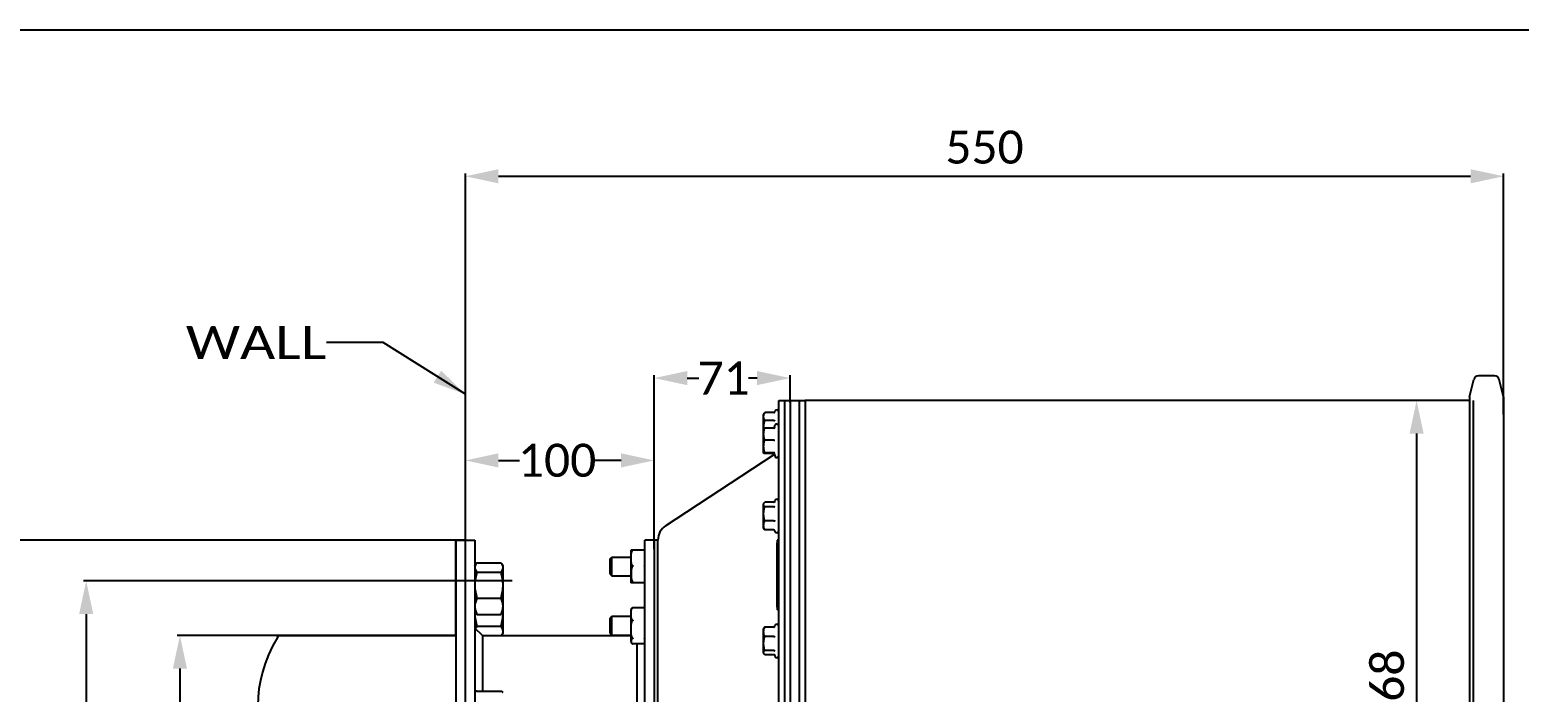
# Model space of a CAD drawing. Header units: millimetres. Extents: x 971 to 5173, y 8 to 3808.
# Drawn here: x 1877 to 2666, y 3457 to 3808 of the extents above; entities that cross this region are included whole.
import ezdxf
from ezdxf.enums import TextEntityAlignment as Align

# ---------------------------------------------------------------- set-up
doc = ezdxf.new("R2010")
doc.units = ezdxf.units.MM
doc.header["$LTSCALE"] = 115.5
doc.header["$PDMODE"] = 3
doc.header["$PDSIZE"] = 8
doc.layers.get('0').update_dxf_attribs({"linetype": 'CONTINUOUS'})
doc.layers.get('Defpoints').update_dxf_attribs({"linetype": 'CONTINUOUS'})
doc.layers.add('00_BUW_DATUM', color=7, linetype='CONTINUOUS')
doc.styles.get("Standard").update_dxf_attribs({"font": 'calibri.ttf'})
doc.dimstyles.new('DIMSTYLE_4', dxfattribs={"dimtxt": 17.5, "dimasz": 17.5, "dimexe": 1.5, "dimexo": 1, "dimgap": 0.875, "dimtad": 1, "dimdec": 0, "dimdsep": 46, "dimtxsty": 'Standard', "dimblk": '_FILLED', "dimblk1": '_FILLED', "dimblk2": '_FILLED', "dimcen": 0.09, "dimazin": 2, "dimtp": 0.01, "dimtm": 0.01, "dimtfac": 1, "dimtdec": 0, "dimtofl": 0, "dimtmove": 0, "dimatfit": 3, "dimldrblk": '_FILLED', "dimfxl": 1, "dimtolj": 1, "dimarcsym": 0})
doc.dimstyles.new('DIMSTYLE_5', dxfattribs={"dimtxt": 17.5, "dimasz": 17.5, "dimexe": 1.5, "dimexo": 1, "dimgap": 0.875, "dimtad": 1, "dimdsep": 46, "dimtxsty": 'Standard', "dimblk": '_FILLED', "dimblk1": '_FILLED', "dimblk2": '_FILLED', "dimcen": 0.09, "dimazin": 2, "dimtp": 0.01, "dimtm": 0.01, "dimtfac": 1, "dimtofl": 0, "dimtmove": 0, "dimatfit": 3, "dimldrblk": '_FILLED', "dimfxl": 1, "dimtolj": 1, "dimarcsym": 0})
doc.dimstyles.get("Standard").update_dxf_attribs({"dimtxt": 17.5, "dimasz": 17.5, "dimexe": 1.5, "dimexo": 1, "dimtad": 1, "dimdsep": 46, "dimtxsty": 'Standard', "dimblk": '_FILLED', "dimblk1": '_FILLED', "dimblk2": '_FILLED', "dimcen": 0.09, "dimazin": 2, "dimtol": 1, "dimtp": 0.01, "dimtm": 0.01, "dimtfac": 1, "dimtofl": 0, "dimtmove": 0, "dimatfit": 3, "dimldrblk": '_FILLED', "dimfxl": 1, "dimtolj": 1, "dimarcsym": 0})

# ---------------------------------------------------------------- blocks, each defined once
blk = doc.blocks.new('_FILLED')
at = {"color": 0, "linetype": 'ByBlock'}
blk.add_solid([(0, 0), (-1, 0.214), (-1, -0.214)], dxfattribs=at)
blk = doc.blocks.new('*D43')
at = {"color": 0, "linetype": 'Continuous', "lineweight": -2}
for p, q in [((2107.29, 3542.64), (2107.29, 3732)), ((2124.79, 3730.5), (2639.84, 3730.5)), ((2657.34, 3604.34), (2657.34, 3732))]:
    blk.add_line(p, q, dxfattribs=at)
at = {"layer": 'Defpoints', "color": 0}
for p in [(2657.34, 3730.5), (2657.34, 3603.34), (2107.29, 3541.64)]:
    blk.add_point(p, dxfattribs=at)
at = {"color": 0, "linetype": 'ByBlock', "lineweight": -2, "xscale": 17.5, "yscale": 17.5, "zscale": 17.5, "rotation": 180}
blk.add_blockref('_FILLED', (2107.29, 3730.5), dxfattribs=at)
at = {"color": 0, "linetype": 'ByBlock', "lineweight": -2, "xscale": 17.5, "yscale": 17.5, "zscale": 17.5}
blk.add_blockref('_FILLED', (2657.34, 3730.5), dxfattribs=at)
at = {"color": 0, "insert": (2382.32, 3754.7), "char_height": 17.5, "attachment_point": 2, "line_spacing_factor": 0.9}
blk.add_mtext('\\A1;{\\A1;550}', dxfattribs=at)
blk = doc.blocks.new('*D44')
at = {"color": 0, "linetype": 'Continuous', "lineweight": -2}
for p, q in [((2639.79, 3611.64), (2609.72, 3611.64)), ((2611.22, 3594.14), (2611.22, 3161.15)), ((2620.29, 3143.65), (2609.72, 3143.65))]:
    blk.add_line(p, q, dxfattribs=at)
at = {"layer": 'Defpoints', "color": 0}
for p in [(2640.79, 3611.64), (2611.22, 3143.65), (2621.29, 3143.65)]:
    blk.add_point(p, dxfattribs=at)
at = {"color": 0, "linetype": 'ByBlock', "lineweight": -2, "xscale": 17.5, "yscale": 17.5, "zscale": 17.5}
for p, rotation in [((2611.22, 3611.64), 90), ((2611.22, 3143.65), 270)]:
    blk.add_blockref('_FILLED', p, dxfattribs=dict(at, rotation=rotation))
at = {"color": 0, "insert": (2587.01, 3449.95), "char_height": 17.5, "attachment_point": 2, "rotation": 90, "line_spacing_factor": 0.9}
blk.add_mtext('\\A1;%%c468', dxfattribs=at)
blk = doc.blocks.new('*D49')
at = {"color": 0, "linetype": 'Continuous', "lineweight": -2}
for p, q in [((2102.29, 3537.64), (1853.88, 3537.64)), ((1855.38, 3520.14), (1855.38, 3235.14)), ((2102.29, 3217.64), (1853.88, 3217.64))]:
    blk.add_line(p, q, dxfattribs=at)
at = {"layer": 'Defpoints', "color": 0}
for p in [(2103.29, 3537.64), (1855.38, 3217.64), (2103.29, 3217.64)]:
    blk.add_point(p, dxfattribs=at)
at = {"color": 0, "linetype": 'ByBlock', "lineweight": -2, "xscale": 17.5, "yscale": 17.5, "zscale": 17.5}
for p, rotation in [((1855.38, 3537.64), 90), ((1855.38, 3217.64), 270)]:
    blk.add_blockref('_FILLED', p, dxfattribs=dict(at, rotation=rotation))
at = {"color": 0, "insert": (1831.17, 3389.31), "char_height": 17.5, "attachment_point": 2, "rotation": 90, "line_spacing_factor": 0.9}
blk.add_mtext('\\A1;%%c320', dxfattribs=at)
blk = doc.blocks.new('*D50')
at = {"color": 0, "linetype": 'Continuous', "lineweight": -2}
for p, q in [((2102.29, 3487.14), (1954.54, 3487.14)), ((1956.04, 3469.64), (1956.04, 3285.64)), ((2102.29, 3268.14), (1954.54, 3268.14))]:
    blk.add_line(p, q, dxfattribs=at)
at = {"layer": 'Defpoints', "color": 0}
for p in [(2103.29, 3487.14), (1956.04, 3268.14), (2103.29, 3268.14)]:
    blk.add_point(p, dxfattribs=at)
at = {"color": 0, "linetype": 'ByBlock', "lineweight": -2, "xscale": 17.5, "yscale": 17.5, "zscale": 17.5}
for p, rotation in [((1956.04, 3487.14), 90), ((1956.04, 3268.14), 270)]:
    blk.add_blockref('_FILLED', p, dxfattribs=dict(at, rotation=rotation))
at = {"color": 0, "insert": (1931.83, 3389.31), "char_height": 17.5, "attachment_point": 2, "rotation": 90, "line_spacing_factor": 0.9}
blk.add_mtext('\\A1;%%c220', dxfattribs=at)
blk = doc.blocks.new('*D51')
at = {"color": 0, "linetype": 'Continuous', "lineweight": -2}
for p, q in [((2132.14, 3516.08), (1904.88, 3516.08)), ((1906.38, 3498.58), (1906.38, 3253.58)), ((2131.48, 3236.08), (1904.88, 3236.08))]:
    blk.add_line(p, q, dxfattribs=at)
at = {"layer": 'Defpoints', "color": 0}
for p in [(2133.14, 3516.08), (1906.38, 3236.08), (2132.48, 3236.08)]:
    blk.add_point(p, dxfattribs=at)
at = {"color": 0, "linetype": 'ByBlock', "lineweight": -2, "xscale": 17.5, "yscale": 17.5, "zscale": 17.5}
for p, rotation in [((1906.38, 3516.08), 90), ((1906.38, 3236.08), 270)]:
    blk.add_blockref('_FILLED', p, dxfattribs=dict(at, rotation=rotation))
at = {"color": 0, "insert": (1882.17, 3386.07), "char_height": 17.5, "attachment_point": 2, "rotation": 90, "line_spacing_factor": 0.9}
blk.add_mtext('\\A1;%%c280', dxfattribs=at)
blk = doc.blocks.new('*D53')
at = {"color": 0, "lineweight": -2}
for p, q in [((2107.27, 3574.58), (2107.27, 3581.46)), ((2124.77, 3579.96), (2135.94, 3579.96)), ((2189.79, 3579.96), (2175.81, 3579.96)), ((2207.29, 3532.96), (2207.29, 3581.46))]:
    blk.add_line(p, q, dxfattribs=at)
at = {"layer": 'Defpoints', "color": 0}
for p in [(2207.29, 3579.96), (2107.27, 3573.58), (2207.29, 3531.96)]:
    blk.add_point(p, dxfattribs=at)
at = {"color": 0, "linetype": 'ByBlock', "lineweight": -2, "xscale": 17.5, "yscale": 17.5, "zscale": 17.5, "rotation": 180}
blk.add_blockref('_FILLED', (2107.27, 3579.96), dxfattribs=at)
at = {"color": 0, "linetype": 'ByBlock', "lineweight": -2, "xscale": 17.5, "yscale": 17.5, "zscale": 17.5}
blk.add_blockref('_FILLED', (2207.29, 3579.96), dxfattribs=at)
at = {"color": 0, "insert": (2155.88, 3579.96), "char_height": 17.5, "attachment_point": 5}
blk.add_mtext('\\A1;\\A1;100', dxfattribs=at)
blk = doc.blocks.new('*D54')
at = {"color": 0, "lineweight": -2}
for p, q in [((2207.29, 3536.23), (2207.29, 3625.08)), ((2224.79, 3623.58), (2230.92, 3623.58)), ((2261.79, 3623.58), (2257.28, 3623.58)), ((2279.29, 3610.67), (2279.29, 3625.08))]:
    blk.add_line(p, q, dxfattribs=at)
at = {"layer": 'Defpoints', "color": 0}
for p in [(2279.29, 3623.58), (2279.29, 3609.67), (2207.29, 3535.23)]:
    blk.add_point(p, dxfattribs=at)
at = {"color": 0, "linetype": 'ByBlock', "lineweight": -2, "xscale": 17.5, "yscale": 17.5, "zscale": 17.5, "rotation": 180}
blk.add_blockref('_FILLED', (2207.29, 3623.58), dxfattribs=at)
at = {"color": 0, "linetype": 'ByBlock', "lineweight": -2, "xscale": 17.5, "yscale": 17.5, "zscale": 17.5}
blk.add_blockref('_FILLED', (2279.29, 3623.58), dxfattribs=at)
at = {"color": 0, "insert": (2244.1, 3623.58), "char_height": 17.5, "attachment_point": 5}
blk.add_mtext('\\A1;\\A1;71', dxfattribs=at)

msp = doc.modelspace()

# ---------------------------------------------------------------- linework, layer by layer
at = {"color": 0, "linetype": 'Continuous'}
for p, q in [((973.10021, 3808.11742), (3073.10021, 3808.11742)), ((2107.27292, 3537.62388), (2107.27292, 3707.12388)), ((2639.23946, 3613.63471), (2641.54877, 3622.77955)), ((2652.5119, 3624.74297), (2644.06963, 3624.74297)), ((2657.34207, 3613.63471), (2655.03276, 3622.77955)), ((2273.29077, 3143.64296), (2273.29077, 3611.64297)), ((2273.29077, 3611.64297), (2284.29077, 3611.64297)), ((2276.29077, 3611.64297), (2276.29077, 3143.64296)), ((2279.29077, 3611.64297), (2279.29077, 3143.64297)), ((2284.29077, 3143.63526), (2284.29077, 3611.65068)), ((2284.29077, 3611.65068), (2287.29077, 3611.65068)), ((2287.29077, 3611.65068), (2287.29077, 3143.64507)), ((2639.23946, 3611.64297), (2287.29077, 3611.64297)), ((2639.23946, 3613.63471), (2639.23946, 3339.42459)), ((2641.29077, 3345.52392), (2641.29077, 3611.64297)), ((2657.34207, 3613.63471), (2657.34207, 3339.41665)), ((2265.29077, 3604.30953), (2265.69294, 3605.00612)), ((2265.29077, 3583.84574), (2265.29077, 3604.30953)), ((2265.87132, 3605.29109), (2265.69298, 3605.00611)), ((2270.6837, 3605.29109), (2265.87132, 3605.29109)), ((2270.6837, 3601.03097), (2265.87132, 3601.03097)), ((2270.81371, 3597.17504), (2271.32639, 3598.58369)), ((2271.16633, 3605.61612), (2271.32639, 3606.0559)), ((2271.19215, 3605.66435), (2271.20464, 3605.6961)), ((2265.29077, 3596.83732), (2265.29564, 3596.84575)), ((2265.29967, 3596.84585), (2265.29928, 3596.8556)), ((2265.30554, 3596.84608), (2265.30521, 3596.85583)), ((2270.6837, 3597.01989), (2265.87132, 3597.01989)), ((2270.6837, 3590.71931), (2265.87132, 3590.71931)), ((2213.35041, 3545.309), (2270.94691, 3583.13357)), ((2265.29576, 3583.82888), (2265.29077, 3583.84574)), ((2270.6837, 3584.03674), (2265.87132, 3584.03674)), ((2270.6837, 3583.65474), (2265.87132, 3583.65474)), ((2270.81371, 3583.49961), (2271.32639, 3582.09095)), ((2265.29077, 3556.98432), (2265.52116, 3557.38337)), ((2265.29077, 3543.98432), (2265.29077, 3556.98432)), ((2270.6837, 3557.86616), (2265.87132, 3557.86616)), ((2270.6837, 3555.35055), (2265.87132, 3555.35055)), ((2270.96713, 3557.74364), (2271.32639, 3558.73069)), ((2270.96903, 3557.74502), (2270.96841, 3557.7433)), ((2265.29077, 3543.98432), (2265.52116, 3543.58527)), ((2270.6837, 3547.96871), (2265.87132, 3547.96871)), ((2270.6837, 3543.10248), (2265.87132, 3543.10248)), ((2102.27292, 3537.62388), (2102.27292, 3217.62388)), ((2102.27292, 3487.12388), (2102.27292, 3537.62388)), ((2102.27292, 3537.62388), (2107.27292, 3537.62388)), ((2107.27292, 3537.62388), (2102.27292, 3537.62388)), ((2107.29077, 3217.64297), (2107.29077, 3537.64297)), ((2107.29077, 3537.64297), (2112.29077, 3537.64297)), ((2112.29077, 3537.64297), (2112.29077, 3217.64297)), ((2202.29077, 3217.64297), (2202.29077, 3537.64297)), ((2209.29077, 3537.64297), (2202.29077, 3537.64297)), ((2207.29077, 3537.64297), (2207.29077, 3217.64297)), ((2209.29077, 3217.49975), (2209.29077, 3537.78618)), ((2271.08613, 3542.89808), (2271.32639, 3542.23795)), ((2271.20465, 3542.70286), (2271.16634, 3542.78783)), ((2272.29077, 3536.3523), (2272.29077, 3502.27807)), ((2272.29077, 3536.3523), (2272.49077, 3536.3523)), ((2272.49077, 3537.76057), (2272.49077, 3500.8698)), ((2273.29077, 3537.76057), (2272.49077, 3537.76057)), ((2183.99077, 3527.83798), (2184.91077, 3528.75798)), ((2183.99077, 3519.67798), (2183.99077, 3527.83798)), ((2184.91077, 3518.75798), (2184.91077, 3528.75798)), ((2184.91077, 3528.75798), (2195.09077, 3528.75798)), ((2195.09077, 3532.17294), (2195.0935, 3532.2629)), ((2195.09077, 3515.34303), (2195.09077, 3532.17294)), ((2195.8908, 3532.41399), (2195.90032, 3532.41416)), ((2202.09077, 3532.41416), (2195.90019, 3532.41416)), ((2202.09077, 3532.41416), (2202.09077, 3528.0202)), ((2202.09077, 3532.24364), (2202.29077, 3532.24364)), ((2202.09077, 3530.00798), (2202.29077, 3530.00798)), ((2202.29077, 3528.0202), (2202.09077, 3528.0202)), ((2183.99077, 3519.67798), (2184.91077, 3518.75798)), ((2202.09077, 3520.0056), (2202.09077, 3515.25346)), ((2202.09077, 3520.0056), (2202.29077, 3520.0056)), ((2184.91077, 3518.75798), (2195.09077, 3518.75798)), ((2195.09077, 3515.34303), (2195.0935, 3515.25307)), ((2195.8908, 3515.10198), (2195.90032, 3515.10181)), ((2202.28134, 3515.10181), (2195.90019, 3515.10181)), ((2202.09077, 3517.50798), (2202.29077, 3517.50798)), ((2202.29077, 3515.25346), (2202.09077, 3515.25346)), ((2272.29077, 3508.67169), (2272.49077, 3508.67169)), ((2273.29077, 3508.54215), (2272.49077, 3508.54215)), ((2183.99077, 3496.43051), (2184.91077, 3497.35051)), ((2183.99077, 3488.27051), (2183.99077, 3496.43051)), ((2184.91077, 3487.35051), (2184.91077, 3497.35051)), ((2184.91077, 3497.35051), (2195.09077, 3497.35051)), ((2195.09077, 3483.93556), (2195.09077, 3500.76547)), ((2202.22598, 3501.87444), (2195.95556, 3501.87444)), ((2202.09077, 3498.75122), (2202.09077, 3490.16049)), ((2202.09077, 3498.75122), (2202.29077, 3498.75122)), ((2202.09077, 3498.60051), (2202.29077, 3498.60051)), ((2272.29077, 3502.27807), (2272.49077, 3502.27807)), ((2273.29077, 3500.8698), (2272.49077, 3500.8698)), ((2116.29077, 3487.14297), (2112.29077, 3491.14297)), ((2183.99077, 3488.27051), (2184.91077, 3487.35051)), ((2202.29077, 3490.16049), (2202.09077, 3490.16049)), ((2265.29077, 3490.81779), (2265.48205, 3491.1491)), ((2265.29077, 3477.81779), (2265.29077, 3490.81779)), ((2270.6837, 3491.65707), (2265.87132, 3491.65707)), ((2271.05851, 3491.82816), (2271.32639, 3492.56417)), ((2271.15551, 3491.95066), (2271.20465, 3492.0544)), ((2007.27292, 3487.12388), (2102.27292, 3487.12388)), ((2116.29077, 3487.14297), (2116.29077, 3457.76437)), ((2116.29077, 3487.14297), (2195.09077, 3487.14297)), ((2184.91077, 3487.35051), (2195.09077, 3487.35051)), ((2195.09627, 3483.9704), (2195.09744, 3483.93594)), ((2195.09632, 3483.9704), (2195.09638, 3483.96675)), ((2195.09638, 3483.96675), (2195.09802, 3483.93594)), ((2202.09077, 3482.82659), (2195.95556, 3482.82659)), ((2198.29077, 3403.51199), (2198.29077, 3482.82659)), ((2202.09077, 3484.30057), (2202.09077, 3482.82659)), ((2202.09077, 3484.30057), (2202.29077, 3484.30057)), ((2270.6837, 3486.62683), (2265.87132, 3486.62683)), ((2265.29077, 3477.81779), (2265.48205, 3477.48649)), ((2270.6837, 3479.28755), (2265.87132, 3479.28755)), ((2270.6837, 3476.97851), (2265.87132, 3476.97851)), ((2270.94054, 3477.13153), (2271.32639, 3476.07142)), ((2270.94128, 3477.13268), (2270.94156, 3477.13192))]:
    msp.add_line(p, q, dxfattribs=at)
for points in [[(2270.71503, 3597.02359), (2270.75225, 3597.06204), (2270.81371, 3597.17504)], [(2270.81371, 3583.49961), (2270.75225, 3583.6126), (2270.69174, 3583.67511), (2270.67314, 3583.68852)]]:
    msp.add_lwpolyline(points, dxfattribs=at)
for centre, radius, start, end in [((2644.06963, 3622.14297), 2.6, 90, 165.8276623), ((2652.5119, 3622.14297), 2.6, 14.1723377, 90), ((2272.27804, 3605.70953), 1.01272, 0, 160), ((2270.56003, 3605.93136), 0.6862, 332.52722084, 337.09837224), ((2272.27804, 3598.23732), 1.01272, 0, 160), ((2276.4296, 3597.29105), 11.13884, 180.00440415, 182.24041662), ((2270.68348, 3583.15203), 0.50272, 86.37459516, 90.0004095), ((2272.27804, 3582.43732), 1.01272, 200, 0), ((2272.27804, 3558.38432), 1.01272, 0, 160), ((2218.29077, 3537.78618), 9, 123.29356327, 180), ((2270.5874, 3542.47725), 0.65698, 28.21712967, 40.15160841), ((2272.27804, 3542.58432), 1.01272, 200, 0), ((2196.57077, 3500.76547), 1.48, 161.44512533, 180), ((2272.27804, 3492.21779), 1.01272, 0, 160), ((2196.57077, 3483.93556), 1.48, 180, 198.55487467), ((2272.27804, 3476.41779), 1.01272, 200, 0)]:
    msp.add_arc(centre, radius, start, end, dxfattribs=at)
for points, knots in [([(2265.29077, 3603.16103), (2265.29077, 3603.34154), (2265.31855, 3603.70561), (2265.47944, 3604.43188), (2265.69972, 3604.95369), (2265.87132, 3605.29109)], [0, 0, 0, 0, 0.243269477, 0.4898847, 1, 1, 1, 1]), ([(2265.87132, 3601.03097), (2265.69973, 3601.36836), (2265.47956, 3601.8902), (2265.31863, 3602.61645), (2265.29077, 3602.98051), (2265.29077, 3603.16103)], [0, 0, 0, 0, 0.510108146, 0.756727448, 1, 1, 1, 1]), ([(2265.29077, 3597.29019), (2265.29077, 3597.92255), (2265.40209, 3599.18935), (2265.69532, 3600.42324), (2265.87132, 3601.03097)], [0, 0, 0, 0, 0.499863992, 1, 1, 1, 1]), ([(2270.68348, 3601.03098), (2270.79231, 3601.03095), (2270.94731, 3601.05274), (2271.11896, 3601.12961), (2271.1821, 3601.17877), (2271.20465, 3601.20537)], [0, 0, 0, 0, 0.580997838, 0.813818815, 1, 1, 1, 1]), ([(2270.6837, 3605.29109), (2270.78432, 3605.29105), (2270.98825, 3605.36358), (2271.12222, 3605.52513), (2271.16885, 3605.6148)], [0, 0, 0, 0, 0.498877646, 1, 1, 1, 1]), ([(2265.29077, 3593.8696), (2265.29077, 3594.40288), (2265.40337, 3595.47639), (2265.69629, 3596.5109), (2265.87132, 3597.01989)], [0, 0, 0, 0, 0.497684038, 1, 1, 1, 1]), ([(2265.87132, 3590.71931), (2265.69629, 3591.2283), (2265.40356, 3592.26285), (2265.29077, 3593.33632), (2265.29077, 3593.8696)], [0, 0, 0, 0, 0.502314224, 1, 1, 1, 1]), ([(2265.29077, 3587.37802), (2265.29077, 3587.94334), (2265.40288, 3589.07924), (2265.69593, 3590.17834), (2265.87132, 3590.71931)], [0, 0, 0, 0, 0.498510688, 1, 1, 1, 1]), ([(2265.87132, 3597.01989), (2265.79741, 3597.00686), (2265.66445, 3596.98178), (2265.49153, 3596.94052), (2265.37902, 3596.90406), (2265.31975, 3596.87175), (2265.30086, 3596.85458), (2265.2957, 3596.84575)], [0, 0, 0, 0, 0.370220003, 0.666896223, 0.87799584, 0.949577399, 1, 1, 1, 1]), ([(2270.68348, 3590.71932), (2270.79094, 3590.71932), (2270.96474, 3590.72227), (2271.13883, 3590.73079), (2271.20465, 3590.73999)], [0, 0, 0, 0, 0.617866792, 1, 1, 1, 1]), ([(2270.83117, 3597.04142), (2270.9159, 3597.06633), (2271.07137, 3597.15667), (2271.17274, 3597.30361), (2271.20464, 3597.38165)], [0, 0, 0, 0, 0.511597958, 1, 1, 1, 1]), ([(2265.87132, 3584.03674), (2265.69593, 3584.5777), (2265.40307, 3585.67684), (2265.29077, 3586.81271), (2265.29077, 3587.37802)], [0, 0, 0, 0, 0.501488168, 1, 1, 1, 1]), ([(2265.29077, 3583.84574), (2265.29077, 3583.86675), (2265.32985, 3583.89612), (2265.38442, 3583.92092), (2265.4855, 3583.9561), (2265.64864, 3583.99525), (2265.7911, 3584.02259), (2265.87132, 3584.03674)], [0, 0, 0, 0, 0.101055762, 0.189061122, 0.303699622, 0.608105768, 1, 1, 1, 1]), ([(2265.87132, 3583.65474), (2265.79742, 3583.66777), (2265.66448, 3583.69285), (2265.49158, 3583.73412), (2265.37907, 3583.77058), (2265.31979, 3583.80289), (2265.30088, 3583.82006), (2265.29571, 3583.82888)], [0, 0, 0, 0, 0.370185442, 0.666815491, 0.877931197, 0.949547692, 1, 1, 1, 1]), ([(2271.20465, 3583.69565), (2271.16342, 3583.79074), (2271.01668, 3583.96608), (2270.79636, 3584.03676), (2270.6837, 3584.03674)], [0, 0, 0, 0, 0.479149399, 1, 1, 1, 1]), ([(2265.29077, 3556.60835), (2265.29077, 3556.73966), (2265.33578, 3557.01264), (2265.45135, 3557.26153), (2265.52156, 3557.38334)], [0, 0, 0, 0, 0.482908363, 1, 1, 1, 1]), ([(2265.87132, 3555.35055), (2265.78625, 3555.44932), (2265.63026, 3555.64716), (2265.44221, 3555.96032), (2265.32003, 3556.28076), (2265.29077, 3556.50121), (2265.29077, 3556.60835)], [0, 0, 0, 0, 0.276733601, 0.533683992, 0.772551729, 1, 1, 1, 1]), ([(2265.29077, 3551.65963), (2265.29077, 3552.28362), (2265.40217, 3553.53405), (2265.69539, 3554.75114), (2265.87132, 3555.35055)], [0, 0, 0, 0, 0.499717809, 1, 1, 1, 1]), ([(2265.87132, 3547.96871), (2265.69539, 3548.56811), (2265.40237, 3549.78523), (2265.29077, 3551.03564), (2265.29077, 3551.65963)], [0, 0, 0, 0, 0.500281915, 1, 1, 1, 1]), ([(2265.52156, 3557.38334), (2265.54535, 3557.42462), (2265.64999, 3557.59389), (2265.7726, 3557.75154), (2265.87132, 3557.86616)], [0, 0, 0, 0, 0.239496127, 1, 1, 1, 1]), ([(2270.68348, 3557.86615), (2270.76097, 3557.86612), (2270.91723, 3557.90753), (2271.03968, 3558.00893), (2271.08959, 3558.06791)], [0, 0, 0, 0, 0.500703262, 1, 1, 1, 1]), ([(2270.6837, 3555.35055), (2270.79425, 3555.35055), (2270.9981, 3555.39665), (2271.16036, 3555.5351), (2271.20464, 3555.61398)], [0, 0, 0, 0, 0.549970335, 1, 1, 1, 1]), ([(2265.29077, 3545.53559), (2265.29077, 3545.94881), (2265.40632, 3546.78957), (2265.69834, 3547.58019), (2265.87132, 3547.96871)], [0, 0, 0, 0, 0.492800711, 1, 1, 1, 1]), ([(2265.87132, 3543.10248), (2265.69834, 3543.49099), (2265.40651, 3544.28165), (2265.29077, 3545.12238), (2265.29077, 3545.53559)], [0, 0, 0, 0, 0.507194083, 1, 1, 1, 1]), ([(2265.52151, 3543.58529), (2265.5453, 3543.54402), (2265.64997, 3543.37475), (2265.7726, 3543.2171), (2265.87132, 3543.10248)], [0, 0, 0, 0, 0.239496719, 1, 1, 1, 1]), ([(2270.68348, 3547.96872), (2270.7918, 3547.96875), (2270.9437, 3547.95144), (2271.11641, 3547.89244), (2271.18117, 3547.85414), (2271.20465, 3547.83252)], [0, 0, 0, 0, 0.594391128, 0.824843213, 1, 1, 1, 1]), ([(2271.08955, 3542.90088), (2271.03969, 3542.95985), (2270.9173, 3543.0612), (2270.76113, 3543.10251), (2270.6837, 3543.10248)], [0, 0, 0, 0, 0.499343887, 1, 1, 1, 1]), ([(2195.33054, 3525.2191), (2195.25764, 3525.4639), (2195.1643, 3525.96791), (2195.10956, 3526.73028), (2195.09451, 3527.49311), (2195.09256, 3528.25568), (2195.09451, 3529.01825), (2195.10956, 3529.78108), (2195.16427, 3530.54345), (2195.25765, 3531.04746), (2195.33055, 3531.29226)], [0, 0, 0, 0, 0.125429089, 0.250347728, 0.375177916, 0.499999638, 0.624821337, 0.749651635, 0.874570451, 1, 1, 1, 1]), ([(2195.33054, 3532.37471), (2195.28208, 3532.36819), (2195.21962, 3532.35883), (2195.15089, 3532.33563), (2195.11923, 3532.31926), (2195.09723, 3532.29458), (2195.09407, 3532.27243), (2195.09349, 3532.2629)], [0, 0, 0, 0, 0.520257345, 0.667914471, 0.769382985, 0.898335875, 1, 1, 1, 1]), ([(2195.8908, 3532.41399), (2195.7739, 3532.40976), (2195.58683, 3532.40081), (2195.40019, 3532.38408), (2195.33054, 3532.37471)], [0, 0, 0, 0, 0.624699226, 1, 1, 1, 1]), ([(2195.33055, 3531.29226), (2195.35713, 3531.38151), (2195.47881, 3531.73862), (2195.67882, 3532.08169), (2195.8908, 3532.2729)], [0, 0, 0, 0, 0.245966965, 1, 1, 1, 1]), ([(2195.97227, 3532.37892), (2195.97227, 3532.3706), (2195.96478, 3532.35191), (2195.9375, 3532.31589), (2195.91021, 3532.29041), (2195.8908, 3532.2729)], [0, 0, 0, 0, 0.183361143, 0.423340192, 1, 1, 1, 1]), ([(2195.90019, 3532.41416), (2195.90908, 3532.41416), (2195.92589, 3532.41324), (2195.94871, 3532.40826), (2195.96728, 3532.39783), (2195.97227, 3532.3849), (2195.97227, 3532.37892)], [0, 0, 0, 0, 0.303328508, 0.571896518, 0.795679314, 1, 1, 1, 1]), ([(2195.33057, 3522.91898), (2195.25755, 3522.66395), (2195.16422, 3522.13972), (2195.10973, 3521.34711), (2195.09447, 3520.55378), (2195.09245, 3519.76064), (2195.09447, 3518.96751), (2195.10973, 3518.17418), (2195.16423, 3517.38157), (2195.25755, 3516.85733), (2195.33057, 3516.6023)], [0, 0, 0, 0, 0.125299542, 0.250242484, 0.375124175, 0.499999985, 0.624875795, 0.749757483, 0.874700442, 1, 1, 1, 1]), ([(2195.8908, 3524.23856), (2195.81803, 3524.3042), (2195.56428, 3524.58991), (2195.41088, 3524.94931), (2195.33054, 3525.2191)], [0, 0, 0, 0, 0.258245313, 1, 1, 1, 1]), ([(2195.8908, 3523.93873), (2195.81775, 3523.87019), (2195.56235, 3523.57073), (2195.41059, 3523.19845), (2195.33057, 3522.91898)], [0, 0, 0, 0, 0.256280173, 1, 1, 1, 1]), ([(2195.8908, 3524.23856), (2195.91183, 3524.21959), (2195.95161, 3524.17708), (2195.98283, 3524.08967), (2195.95129, 3524.00199), (2195.91179, 3523.95842), (2195.8908, 3523.93873)], [0, 0, 0, 0, 0.243828441, 0.496967461, 0.752171265, 1, 1, 1, 1]), ([(2202.29073, 3523.93873), (2202.24895, 3523.97793), (2202.16977, 3524.08918), (2202.24882, 3524.20075), (2202.29073, 3524.23856)], [0, 0, 0, 0, 0.503742438, 1, 1, 1, 1]), ([(2195.09349, 3515.25307), (2195.09316, 3515.25864), (2195.09268, 3515.28185), (2195.09952, 3515.30731), (2195.11203, 3515.32008)], [0, 0, 0, 0, 0.238092245, 1, 1, 1, 1]), ([(2195.33054, 3515.14126), (2195.28208, 3515.14777), (2195.21962, 3515.15713), (2195.15089, 3515.18034), (2195.11923, 3515.1967), (2195.09723, 3515.22139), (2195.09407, 3515.24353), (2195.09349, 3515.25307)], [0, 0, 0, 0, 0.520257345, 0.667914471, 0.769382985, 0.898335875, 1, 1, 1, 1]), ([(2195.11203, 3515.32008), (2195.12799, 3515.33639), (2195.20235, 3515.36624), (2195.27722, 3515.37735), (2195.33055, 3515.38453)], [0, 0, 0, 0, 0.29782086, 1, 1, 1, 1]), ([(2195.8908, 3515.10198), (2195.7739, 3515.1062), (2195.58683, 3515.11515), (2195.40019, 3515.13189), (2195.33054, 3515.14126)], [0, 0, 0, 0, 0.624699226, 1, 1, 1, 1]), ([(2195.33055, 3515.38453), (2195.40019, 3515.39389), (2195.58683, 3515.41064), (2195.77389, 3515.41958), (2195.8908, 3515.42381)], [0, 0, 0, 0, 0.375249304, 1, 1, 1, 1]), ([(2195.33057, 3516.6023), (2195.35712, 3516.50958), (2195.47813, 3516.14038), (2195.67676, 3515.78336), (2195.8908, 3515.58255)], [0, 0, 0, 0, 0.24734941, 1, 1, 1, 1]), ([(2195.8908, 3515.58255), (2195.91037, 3515.5642), (2195.93804, 3515.5372), (2195.96497, 3515.49837), (2195.97523, 3515.47107), (2195.96674, 3515.44622), (2195.94544, 3515.43286), (2195.91965, 3515.42595), (2195.90073, 3515.42417), (2195.8908, 3515.42381)], [0, 0, 0, 0, 0.329725985, 0.470357474, 0.582533438, 0.672363871, 0.767729237, 0.877965494, 1, 1, 1, 1]), ([(2195.33054, 3496.11869), (2195.25844, 3496.31347), (2195.16447, 3496.71874), (2195.1096, 3497.33403), (2195.09451, 3497.94815), (2195.09256, 3498.5617), (2195.0945, 3499.17524), (2195.10959, 3499.78936), (2195.16444, 3500.40466), (2195.25845, 3500.80992), (2195.33055, 3501.0047)], [0, 0, 0, 0, 0.12636797, 0.251115995, 0.375572642, 0.499999479, 0.624426293, 0.748883038, 0.87363119, 1, 1, 1, 1]), ([(2195.16771, 3501.23642), (2195.17595, 3501.26099), (2195.2152, 3501.36452), (2195.27503, 3501.46051), (2195.33057, 3501.52458)], [0, 0, 0, 0, 0.23407013, 1, 1, 1, 1]), ([(2195.8908, 3495.32982), (2195.75323, 3495.42966), (2195.52742, 3495.67623), (2195.3847, 3495.97237), (2195.33054, 3496.11869)], [0, 0, 0, 0, 0.521404811, 1, 1, 1, 1]), ([(2195.33055, 3501.0047), (2195.38472, 3501.15104), (2195.52738, 3501.44722), (2195.75322, 3501.69381), (2195.8908, 3501.79366)], [0, 0, 0, 0, 0.478588213, 1, 1, 1, 1]), ([(2195.33057, 3501.52458), (2195.35865, 3501.55697), (2195.51518, 3501.71186), (2195.72214, 3501.80914), (2195.8908, 3501.86141)], [0, 0, 0, 0, 0.195348627, 1, 1, 1, 1]), ([(2195.8908, 3501.86141), (2195.8969, 3501.8633), (2195.91807, 3501.8693), (2195.93992, 3501.87447), (2195.9556, 3501.87446)], [0, 0, 0, 0, 0.289413549, 1, 1, 1, 1]), ([(2195.9556, 3501.87446), (2195.96144, 3501.87445), (2195.98014, 3501.8697), (2195.95489, 3501.84166), (2195.92995, 3501.82264), (2195.90434, 3501.80348), (2195.8908, 3501.79366)], [0, 0, 0, 0, 0.135585103, 0.299610494, 0.611585566, 1, 1, 1, 1]), ([(2202.29073, 3501.79366), (2202.27727, 3501.80342), (2202.25191, 3501.8228), (2202.22746, 3501.84196), (2202.20104, 3501.86997), (2202.22061, 3501.87442), (2202.22668, 3501.87444)], [0, 0, 0, 0, 0.384655004, 0.694343341, 0.859658485, 1, 1, 1, 1]), ([(2195.33054, 3486.94465), (2195.25726, 3487.22715), (2195.16423, 3487.80584), (2195.10955, 3488.67986), (2195.09451, 3489.55537), (2195.09256, 3490.43083), (2195.09451, 3491.30629), (2195.10955, 3492.1818), (2195.1642, 3493.05583), (2195.25727, 3493.63451), (2195.33055, 3493.91701)], [0, 0, 0, 0, 0.125008045, 0.250003629, 0.375001154, 0.49999971, 0.624998242, 0.749995883, 0.874991666, 1, 1, 1, 1]), ([(2195.33055, 3493.91701), (2195.38352, 3494.12123), (2195.5173, 3494.52318), (2195.74393, 3494.89075), (2195.8908, 3495.04285)], [0, 0, 0, 0, 0.499462203, 1, 1, 1, 1]), ([(2195.8908, 3495.32982), (2195.91175, 3495.31462), (2195.95204, 3495.27875), (2195.97227, 3495.22528), (2195.97227, 3495.19805)], [0, 0, 0, 0, 0.48729228, 1, 1, 1, 1]), ([(2265.29077, 3489.14195), (2265.29077, 3489.56888), (2265.4064, 3490.43598), (2265.69804, 3491.25476), (2265.87132, 3491.65707)], [0, 0, 0, 0, 0.493573858, 1, 1, 1, 1]), ([(2265.87132, 3486.62683), (2265.69803, 3487.02915), (2265.40628, 3487.8479), (2265.29077, 3488.71503), (2265.29077, 3489.14195)], [0, 0, 0, 0, 0.506429388, 1, 1, 1, 1]), ([(2265.87132, 3491.65707), (2265.83274, 3491.61596), (2265.68992, 3491.4574), (2265.56083, 3491.2852), (2265.48234, 3491.14909)], [0, 0, 0, 0, 0.264065768, 1, 1, 1, 1]), ([(2270.68348, 3491.65707), (2270.75393, 3491.65703), (2270.89577, 3491.69068), (2271.01187, 3491.77576), (2271.06084, 3491.82598)], [0, 0, 0, 0, 0.501083512, 1, 1, 1, 1]), ([(2008.26746, 3487.12388), (2008.06681, 3486.78715), (2007.86616, 3486.45042), (2007.66552, 3486.11369), (1992.90434, 3461.34124), (1999.95499, 3409.72305), (2045.56382, 3339.72569), (2039.25851, 3290.48585), (2006.2893, 3268.15999)], [0, 0, 0, 0, 1.175932087, 1.175932087, 1.175932087, 1.474911255, 1.845688469, 2.175932087, 2.175932087, 2.175932087, 2.175932087]), ([(2195.33057, 3485.26288), (2195.28857, 3485.21443), (2195.21911, 3485.1125), (2195.13391, 3484.89581), (2195.09742, 3484.62016), (2195.09237, 3484.29483), (2195.093, 3484.07846), (2195.09627, 3483.9704)], [0, 0, 0, 0, 0.143230165, 0.272456132, 0.516933764, 0.758517483, 1, 1, 1, 1]), ([(2195.09744, 3483.93594), (2195.09892, 3483.89659), (2195.10712, 3483.73796), (2195.12968, 3483.5781), (2195.16771, 3483.4646)], [0, 0, 0, 0, 0.247546602, 1, 1, 1, 1]), ([(2195.16771, 3483.4646), (2195.17595, 3483.44003), (2195.2152, 3483.3365), (2195.27503, 3483.24052), (2195.33057, 3483.17645)], [0, 0, 0, 0, 0.23407013, 1, 1, 1, 1]), ([(2195.8908, 3485.81893), (2195.74395, 3485.97101), (2195.51735, 3486.33855), (2195.38351, 3486.74044), (2195.33054, 3486.94465)], [0, 0, 0, 0, 0.50053549, 1, 1, 1, 1]), ([(2195.8908, 3485.59971), (2195.82365, 3485.5789), (2195.61817, 3485.5025), (2195.42832, 3485.37564), (2195.33057, 3485.26288)], [0, 0, 0, 0, 0.320240151, 1, 1, 1, 1]), ([(2195.33057, 3483.17645), (2195.35865, 3483.14406), (2195.51518, 3482.98916), (2195.72214, 3482.89188), (2195.8908, 3482.83962)], [0, 0, 0, 0, 0.195348627, 1, 1, 1, 1]), ([(2195.8908, 3485.81893), (2195.91092, 3485.7981), (2195.93934, 3485.76624), (2195.96597, 3485.71881), (2195.97498, 3485.68347), (2195.96736, 3485.65076), (2195.93994, 3485.61871), (2195.91066, 3485.60586), (2195.8908, 3485.59971)], [0, 0, 0, 0, 0.30387198, 0.443950387, 0.568438328, 0.677111748, 0.781867917, 1, 1, 1, 1]), ([(2195.8908, 3482.83962), (2195.8969, 3482.83773), (2195.91807, 3482.83172), (2195.93992, 3482.82656), (2195.9556, 3482.82657)], [0, 0, 0, 0, 0.289413549, 1, 1, 1, 1]), ([(2202.29073, 3485.59971), (2202.27102, 3485.60581), (2202.24207, 3485.61909), (2202.21482, 3485.65089), (2202.2063, 3485.68348), (2202.2163, 3485.71873), (2202.24298, 3485.76575), (2202.27068, 3485.79817), (2202.29073, 3485.81893)], [0, 0, 0, 0, 0.217078076, 0.322162748, 0.431531868, 0.555757591, 0.696361728, 1, 1, 1, 1]), ([(2265.29077, 3482.95719), (2265.29077, 3483.57761), (2265.40221, 3484.82106), (2265.69542, 3486.03098), (2265.87132, 3486.62683)], [0, 0, 0, 0, 0.49965367, 1, 1, 1, 1]), ([(2265.87132, 3479.28755), (2265.69542, 3479.88341), (2265.4024, 3481.09335), (2265.29077, 3482.33678), (2265.29077, 3482.95719)], [0, 0, 0, 0, 0.500346008, 1, 1, 1, 1]), ([(2270.6837, 3486.62683), (2270.79181, 3486.62687), (2270.94314, 3486.64127), (2271.11578, 3486.69633), (2271.18081, 3486.73169), (2271.20464, 3486.75183)], [0, 0, 0, 0, 0.597418507, 0.827542402, 1, 1, 1, 1]), ([(2265.29077, 3478.13303), (2265.29077, 3478.23152), (2265.32021, 3478.43526), (2265.44298, 3478.72973), (2265.63132, 3479.0168), (2265.7866, 3479.19727), (2265.87132, 3479.28755)], [0, 0, 0, 0, 0.223592544, 0.460662992, 0.718908479, 1, 1, 1, 1]), ([(2265.48234, 3477.4865), (2265.42374, 3477.58814), (2265.32766, 3477.79591), (2265.29077, 3478.0236), (2265.29077, 3478.13303)], [0, 0, 0, 0, 0.5173958, 1, 1, 1, 1]), ([(2265.87132, 3476.97851), (2265.83274, 3477.01963), (2265.68992, 3477.17819), (2265.56083, 3477.35038), (2265.48234, 3477.4865)], [0, 0, 0, 0, 0.264065768, 1, 1, 1, 1]), ([(2270.68348, 3479.28757), (2270.79434, 3479.28762), (2270.99972, 3479.23806), (2271.16086, 3479.09588), (2271.20465, 3479.01523)], [0, 0, 0, 0, 0.547095057, 1, 1, 1, 1]), ([(2271.06085, 3476.80946), (2271.01189, 3476.85964), (2270.89588, 3476.94469), (2270.75412, 3476.97855), (2270.6837, 3476.97851)], [0, 0, 0, 0, 0.498915798, 1, 1, 1, 1])]:
    msp.add_open_spline(points, degree=3, knots=knots, dxfattribs=at)
for points in [[(2270.6837, 3597.01989), (2270.73338, 3597.01988), (2270.78351, 3597.0274), (2270.83117, 3597.04142)], [(2195.97227, 3495.19805), (2195.97227, 3495.13962), (2195.93139, 3495.08488), (2195.8908, 3495.04285)], [(2271.06084, 3491.82598), (2271.09725, 3491.86333), (2271.12916, 3491.90557), (2271.15548, 3491.95061)]]:
    msp.add_open_spline(points, degree=3, dxfattribs=at)
at = {"layer": '00_BUW_DATUM', "color": 0, "linetype": 'Continuous'}
for p, q in [((2112.29077, 3524.0774), (2112.80347, 3524.96543)), ((2113.36256, 3525.77778), (2126.01897, 3525.77778)), ((2113.36256, 3520.72333), (2126.01897, 3520.72333)), ((2126.57806, 3524.96543), (2127.09077, 3524.0774)), ((2127.09077, 3524.0774), (2127.09077, 3488.33744)), ((2113.36256, 3507.02295), (2126.01897, 3507.02295)), ((2112.29077, 3500.0774), (2112.80347, 3499.18937)), ((2113.36256, 3498.37702), (2126.01897, 3498.37702)), ((2126.57806, 3499.18937), (2127.09077, 3500.0774)), ((2113.36256, 3492.11602), (2126.01897, 3492.11602)), ((2126.45806, 3487.24155), (2127.09077, 3488.33744)), ((2113.36256, 3457.76437), (2126.01897, 3457.76437))]:
    msp.add_line(p, q, dxfattribs=at)
for centre, radius, start, end in [((2132.93373, 3498.99932), 20.64296, 177.16607963, 179.99495928), ((2106.4478, 3498.99932), 20.64296, 0.00504072, 2.83392037), ((2117.27996, 3488.83978), 5.07132, 155.04659958, 157.05956439), ((2120.52704, 3490.66636), 6.84882, 329.03890534, 329.99607377)]:
    msp.add_arc(centre, radius, start, end, dxfattribs=at)
for points, knots in [([(2112.80347, 3524.96543), (2112.64793, 3524.69603), (2112.39042, 3524.14586), (2112.29077, 3523.5414), (2112.29077, 3523.25055)], [0, 0, 0, 0, 0.516812513, 1, 1, 1, 1]), ([(2112.29077, 3523.25055), (2112.29077, 3523.03555), (2112.34343, 3522.59518), (2112.56782, 3521.95186), (2112.9152, 3521.32234), (2113.20481, 3520.92267), (2113.36256, 3520.72333)], [0, 0, 0, 0, 0.23080045, 0.471217044, 0.72710629, 1, 1, 1, 1]), ([(2113.36256, 3520.72333), (2113.03771, 3519.61067), (2112.4955, 3517.35169), (2112.29077, 3515.0312), (2112.29077, 3513.87314)], [0, 0, 0, 0, 0.500226941, 1, 1, 1, 1]), ([(2113.36256, 3525.77778), (2113.30998, 3525.71134), (2113.10965, 3525.45056), (2112.92554, 3525.17686), (2112.80347, 3524.96543)], [0, 0, 0, 0, 0.257646455, 1, 1, 1, 1]), ([(2126.01897, 3525.77778), (2126.07155, 3525.71134), (2126.27188, 3525.45056), (2126.45599, 3525.17686), (2126.57806, 3524.96543)], [0, 0, 0, 0, 0.257646455, 1, 1, 1, 1]), ([(2127.09077, 3523.25055), (2127.09077, 3523.03555), (2127.0381, 3522.59518), (2126.81371, 3521.95186), (2126.46633, 3521.32234), (2126.17672, 3520.92267), (2126.01897, 3520.72333)], [0, 0, 0, 0, 0.23080045, 0.471217044, 0.72710629, 1, 1, 1, 1]), ([(2126.01897, 3520.72333), (2126.34382, 3519.61067), (2126.88603, 3517.35169), (2127.09077, 3515.0312), (2127.09077, 3513.87314)], [0, 0, 0, 0, 0.500226941, 1, 1, 1, 1]), ([(2126.57806, 3524.96543), (2126.7336, 3524.69603), (2126.99111, 3524.14586), (2127.09077, 3523.5414), (2127.09077, 3523.25055)], [0, 0, 0, 0, 0.516812513, 1, 1, 1, 1]), ([(2112.29077, 3513.87314), (2112.29077, 3512.71508), (2112.4955, 3510.39459), (2113.03771, 3508.13561), (2113.36256, 3507.02295)], [0, 0, 0, 0, 0.499773073, 1, 1, 1, 1]), ([(2127.09077, 3513.87314), (2127.09077, 3512.71508), (2126.88603, 3510.39459), (2126.34382, 3508.13561), (2126.01897, 3507.02295)], [0, 0, 0, 0, 0.499773073, 1, 1, 1, 1]), ([(2113.36256, 3507.02295), (2113.04388, 3506.33412), (2112.6368, 3505.27209), (2112.34141, 3503.80325), (2112.29077, 3503.06617), (2112.29077, 3502.69998)], [0, 0, 0, 0, 0.507640369, 0.755079322, 1, 1, 1, 1]), ([(2126.01897, 3507.02295), (2126.33765, 3506.33412), (2126.74474, 3505.27209), (2127.04012, 3503.80325), (2127.09077, 3503.06617), (2127.09077, 3502.69998)], [0, 0, 0, 0, 0.507640369, 0.755079322, 1, 1, 1, 1]), ([(2112.29077, 3502.69998), (2112.29077, 3502.3338), (2112.34141, 3501.59672), (2112.6368, 3500.12788), (2113.04388, 3499.06585), (2113.36256, 3498.37702)], [0, 0, 0, 0, 0.24492069, 0.492359645, 1, 1, 1, 1]), ([(2112.29077, 3499.00113), (2112.29077, 3497.83721), (2112.49544, 3495.50526), (2113.03766, 3493.23451), (2113.36256, 3492.11602)], [0, 0, 0, 0, 0.499828448, 1, 1, 1, 1]), ([(2113.36256, 3498.37702), (2113.30998, 3498.44346), (2113.10965, 3498.70423), (2112.92554, 3498.97794), (2112.80347, 3499.18937)], [0, 0, 0, 0, 0.257646455, 1, 1, 1, 1]), ([(2127.09077, 3502.69998), (2127.09077, 3502.3338), (2127.04012, 3501.59672), (2126.74474, 3500.12788), (2126.33765, 3499.06585), (2126.01897, 3498.37702)], [0, 0, 0, 0, 0.24492069, 0.492359645, 1, 1, 1, 1]), ([(2126.01897, 3498.37702), (2126.07155, 3498.44346), (2126.27188, 3498.70423), (2126.45599, 3498.97794), (2126.57806, 3499.18937)], [0, 0, 0, 0, 0.257646455, 1, 1, 1, 1]), ([(2127.09077, 3499.00113), (2127.09077, 3497.83721), (2126.88609, 3495.50526), (2126.34387, 3493.23451), (2126.01897, 3492.11602)], [0, 0, 0, 0, 0.499828448, 1, 1, 1, 1]), ([(2113.36256, 3492.11602), (2113.29576, 3492.02336), (2113.0438, 3491.66036), (2112.82024, 3491.27645), (2112.68204, 3490.97927)], [0, 0, 0, 0, 0.258458238, 1, 1, 1, 1]), ([(2126.01897, 3492.11602), (2126.1774, 3491.89624), (2126.46837, 3491.455), (2126.8153, 3490.76349), (2127.03863, 3490.05818), (2127.09077, 3489.57738), (2127.09077, 3489.34162)], [0, 0, 0, 0, 0.269047325, 0.523868355, 0.765878026, 1, 1, 1, 1]), ([(2127.09077, 3489.34162), (2127.09077, 3488.9849), (2126.96613, 3488.24427), (2126.64849, 3487.5714), (2126.45805, 3487.24155)], [0, 0, 0, 0, 0.483620891, 1, 1, 1, 1]), ([(2113.36256, 3457.76437), (2113.13425, 3457.6763), (2112.82213, 3457.54515), (2112.483, 3457.32166), (2112.36898, 3457.20298), (2112.33413, 3457.1426)], [0, 0, 0, 0, 0.60332733, 0.828098328, 1, 1, 1, 1]), ([(2126.01897, 3457.76437), (2126.24729, 3457.6763), (2126.5594, 3457.54515), (2126.89853, 3457.32166), (2127.01255, 3457.20298), (2127.0474, 3457.1426)], [0, 0, 0, 0, 0.60332733, 0.828098328, 1, 1, 1, 1])]:
    msp.add_open_spline(points, degree=3, knots=knots, dxfattribs=at)

# ---------------------------------------------------------------- texts
at = {"color": 0, "linetype": 'Continuous', "width": 1.169125}
msp.add_text('WALL', height=17.5, dxfattribs=at).set_placement((1959.21061, 3633.6761), (2033.63668, 3633.6761), align=Align.FIT)

# ---------------------------------------------------------------- dimensions: what is measured, and where the dimension line sits
at = {"color": 0, "linetype": 'Continuous'}
dim = msp.add_linear_dim(base=(2657.34207, 3730.49616), p1=(2107.29077, 3541.64297), p2=(2657.34207, 3603.33558), text='{\\A1;<>}', dimstyle='DIMSTYLE_4', override={"dimtxsty": 'Standard'}, dxfattribs=at)
dim.commit()
dim.dimension.update_dxf_attribs({"geometry": '*D43', "text_midpoint": (2382.31642, 3730.49616), "dimtype": 160})
for base, p1, p2, text, picture, middle in [((2279.29077, 3623.57597), (2207.29077, 3535.23393), (2279.29077, 3609.67019), '\\A1;71', '*D54', (2244.10038, 3623.57597)), ((2207.29077, 3579.95548), (2107.27292, 3573.57686), (2207.29077, 3531.96393), '\\A1;100', '*D53', (2155.87781, 3579.95548))]:
    dim = msp.add_linear_dim(base=base, p1=p1, p2=p2, text=text, dimstyle='Standard', override={"dimtad": 0, "dimtih": 1, "dimtoh": 1, "dimdec": 4, "dimzin": 0, "dimtxsty": 'Standard', "dimcen": 18.9, "dimadec": 0, "dimazin": 0, "dimtdec": 4, "dimtzin": 0})
    dim.commit()
    dim.dimension.update_dxf_attribs({"geometry": picture, "text_midpoint": middle, "dimtype": 160})
for base, p1, p2, dimstyle, picture, middle in [((2611.21653, 3143.64947), (2640.79077, 3611.64297), (2621.29052, 3143.64947), 'DIMSTYLE_4', '*D44', (2611.21653, 3449.95263)), ((1855.37637, 3217.64297), (2103.29077, 3537.64297), (2103.29077, 3217.64297), 'DIMSTYLE_5', '*D49', (1855.37637, 3389.30963))]:
    dim = msp.add_linear_dim(base=base, p1=p1, p2=p2, angle=270, text='%%c<>', dimstyle=dimstyle, dxfattribs=at)
    dim.commit()
    dim.dimension.update_dxf_attribs({"geometry": picture, "text_midpoint": middle, "dimtype": 160})
for base, p1, p2, text, picture, middle in [((1906.37599, 3236.08439), (2133.1398, 3516.08306), (2132.48442, 3236.08439), '%%c280', '*D51', (1906.37599, 3386.06679)), ((1956.04146, 3268.14297), (2103.29077, 3487.14297), (2103.29077, 3268.14297), '%%c220', '*D50', (1956.04146, 3389.30963))]:
    dim = msp.add_linear_dim(base=base, p1=p1, p2=p2, angle=270, text=text, dimstyle='DIMSTYLE_5', override={"dimtxsty": 'Standard'}, dxfattribs=at)
    dim.commit()
    dim.dimension.update_dxf_attribs({"geometry": picture, "text_midpoint": middle, "dimtype": 160})

# ---------------------------------------------------------------- leaders
msp.add_leader([(2107.27292, 3615.01866), (2063.63668, 3642.4261), (2033.63668, 3642.4261)], dimstyle='Standard', override={"dimtad": 0}, dxfattribs=at)

doc.saveas('drawing.dxf')
